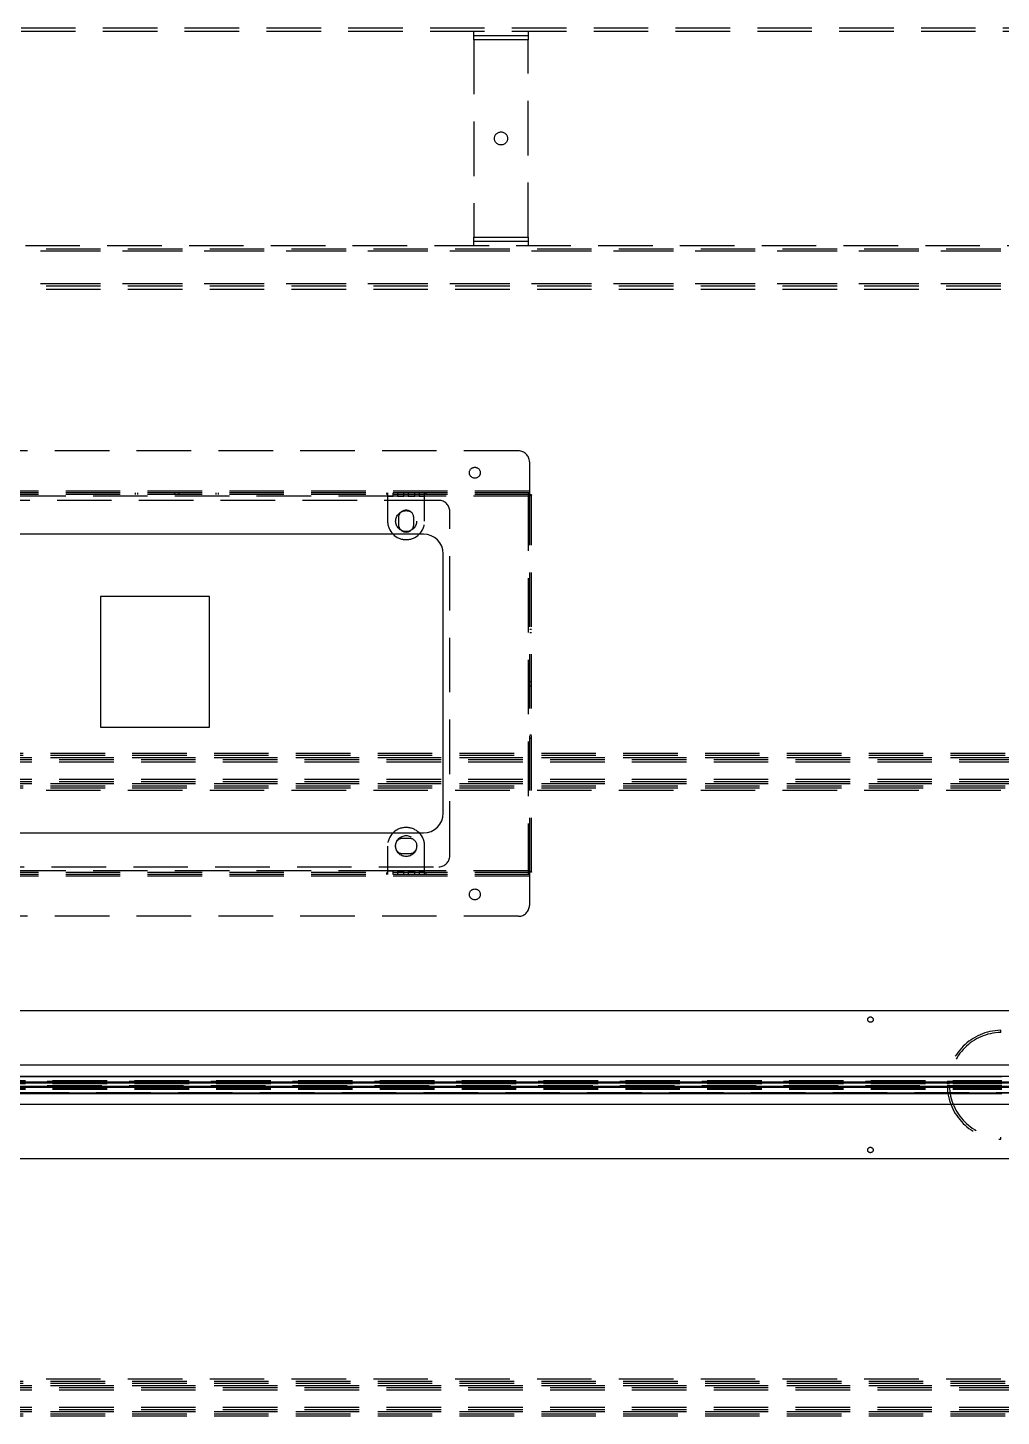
# Model space of a CAD drawing. Header units: millimetres. Extents: x -429 to 16771, y -1239 to 5751.
# Drawn here: x 2279 to 2725, y 697 to 1334 of the extents above; entities that cross this region are included whole.
import ezdxf

# ---------------------------------------------------------------- set-up
doc = ezdxf.new("R2010")
doc.units = ezdxf.units.MM
doc.header["$LTSCALE"] = 100
doc.linetypes.add('HIDDEN', pattern=[0.375, 0.25, -0.125])

msp = doc.modelspace()

# ---------------------------------------------------------------- linework, layer by layer
at = {"color": 7, "linetype": 'HIDDEN', "lineweight": -3}
for p, q in [((1938, 1334.15), (3512, 1334.15)), ((1938, 1332.65), (2865, 1332.65)), ((2483, 1328.65), (2483, 1332.65)), ((2508, 1332.65), (2508, 1328.65)), ((2483, 1330.65), (2508, 1330.65)), ((2508, 1328.65), (2483, 1328.65)), ((2483, 1328.65), (2483, 1238.15)), ((2508, 1328.65), (2483, 1328.65)), ((2508, 1238.15), (2508, 1328.65)), ((2483, 1238.15), (2508, 1238.15)), ((2483, 1234.15), (2483, 1238.15)), ((2483, 1238.15), (2508, 1238.15)), ((2508, 1236.15), (2483, 1236.15)), ((2508, 1238.15), (2508, 1234.15)), ((3547, 1231.65), (1903, 1231.65)), ((3547, 1231.65), (1903, 1231.65)), ((2865, 1234.15), (1938, 1234.15)), ((3512, 1232.65), (1938, 1232.65)), ((3512, 1231.65), (1938, 1231.65)), ((3512, 1231.65), (1938, 1231.65)), ((3547, 1216.65), (1903, 1216.65)), ((3547, 1216.65), (1903, 1216.65)), ((3512, 1216.65), (1938, 1216.65)), ((3512, 1216.65), (1938, 1216.65)), ((3512, 1215.65), (1938, 1215.65)), ((3512, 1214.15), (1938, 1214.15)), ((2503.5, 1140.1), (1990.5, 1140.1)), ((2508.5, 1135.1), (2508.5, 1121.7)), ((2508.5, 1121.7), (1985.5, 1121.7)), ((2508.5, 1121.7), (1985.5, 1121.7)), ((2508.5, 1120.9), (1985.5, 1120.9)), ((2328.03, 1120.1), (2328.03, 1120.9)), ((2329.03, 1120.1), (2329.03, 1120.9)), ((2346, 1120.1), (2346, 1120.9)), ((2348, 1120.1), (2348, 1120.9)), ((2364.97, 1120.1), (2364.97, 1120.9)), ((2365.97, 1120.1), (2365.97, 1120.9)), ((2443, 1120.9), (2443, 1120.1)), ((2443.5, 1120.9), (2443.5, 1119.3)), ((2446, 1119.3), (2446, 1120.9)), ((2448, 1120.9), (2448, 1119.3)), ((2451, 1119.3), (2451, 1120.9)), ((2453, 1120.9), (2453, 1119.3)), ((2456, 1119.3), (2456, 1120.9)), ((2458, 1120.9), (2458, 1119.3)), ((2460.5, 1119.3), (2460.5, 1120.9)), ((2461, 1120.9), (2461, 1120.1)), ((2507.9, 1120.9), (2507.9, 1120.1)), ((2508.5, 1121.7), (2508.5, 1120.1)), ((2508.5, 1120.1), (1985.5, 1120.1)), ((2467, 1117.4), (2027, 1117.4)), ((2446, 1119.3), (2253, 1119.3)), ((2446, 1119.3), (2253, 1119.3)), ((2443.5, 1119.3), (2446, 1119.3)), ((2443.5, 1119.3), (2443.5, 1107.9)), ((2446, 1119.3), (2443.5, 1119.3)), ((2448, 1119.3), (2446, 1119.3)), ((2448, 1119.3), (2451, 1119.3)), ((2451, 1119.3), (2448, 1119.3)), ((2451, 1119.3), (2448, 1119.3)), ((2451, 1119.3), (2448, 1119.3)), ((2453, 1119.3), (2451, 1119.3)), ((2453, 1119.3), (2456, 1119.3)), ((2456, 1119.3), (2453, 1119.3)), ((2456, 1119.3), (2453, 1119.3)), ((2456, 1119.3), (2453, 1119.3)), ((2458, 1119.3), (2456, 1119.3)), ((2458, 1119.3), (2460.5, 1119.3)), ((2460.5, 1119.3), (2458, 1119.3)), ((2507.9, 1119.3), (2458, 1119.3)), ((2507.9, 1119.3), (2458, 1119.3)), ((2460.5, 1107.9), (2460.5, 1119.3)), ((2507.9, 1120.1), (2507.9, 1119.3)), ((2507.9, 1119.3), (2507.9, 947.5)), ((2507.9, 1119.3), (2507.9, 947.5)), ((2509.5, 1119.9), (2508.7, 1119.9)), ((2508.7, 946.9), (2508.7, 1119.9)), ((2509.5, 946.9), (2509.5, 1119.9)), ((2448.5, 1109.4), (2448.5, 1106.4)), ((2455.5, 1106.4), (2455.5, 1109.4)), ((2472, 954.4), (2472, 1112.4)), ((2508.7, 1058.38), (2509.5, 1058.38)), ((2508.7, 1056.88), (2509.5, 1056.88)), ((2508.7, 1034.4), (2509.5, 1034.4)), ((2508.7, 1032.4), (2509.5, 1032.4)), ((2508.7, 1009.92), (2509.5, 1009.92)), ((2508.7, 1008.42), (2509.5, 1008.42)), ((3476.5, 1001.4), (1973.5, 1001.4)), ((3476.5, 1000.4), (1973.5, 1000.4)), ((3480.5, 999.4), (1969.5, 999.4)), ((3480.5, 998.4), (1969.5, 998.4)), ((3480.5, 997.4), (1969.5, 997.4)), ((3480.5, 997.4), (1969.5, 997.4)), ((3480.5, 997.4), (1969.5, 997.4)), ((3480.5, 997.4), (1969.5, 997.4)), ((3476.5, 999.4), (1973.5, 999.4)), ((3476.5, 999.4), (1973.5, 999.4)), ((3480.5, 989.4), (1969.5, 989.4)), ((3480.5, 989.4), (1969.5, 989.4)), ((3480.5, 988.4), (1969.5, 988.4)), ((3480.5, 987.4), (1969.5, 987.4)), ((3476.5, 987.4), (1973.5, 987.4)), ((3476.5, 987.4), (1973.5, 987.4)), ((3476.5, 986.4), (1973.5, 986.4)), ((3476.5, 985.4), (1973.5, 985.4)), ((3474.5, 984.4), (1975.5, 984.4)), ((3474.5, 984.4), (1975.5, 984.4)), ((2453.5, 962.4), (2450.5, 962.4)), ((2443.5, 958.9), (2443.5, 947.5)), ((2450.5, 955.4), (2453.5, 955.4)), ((2460.5, 947.5), (2460.5, 958.9)), ((2027, 949.4), (2467, 949.4)), ((2508.5, 946.7), (1985.5, 946.7)), ((2508.5, 945.9), (1985.5, 945.9)), ((2508.5, 945.1), (1985.5, 945.1)), ((2508.5, 945.1), (1985.5, 945.1)), ((2446, 947.5), (2253, 947.5)), ((2446, 947.5), (2253, 947.5)), ((2443, 946.7), (2443, 945.9)), ((2446, 947.5), (2443.5, 947.5)), ((2443.5, 947.5), (2443.5, 945.9)), ((2443.5, 947.5), (2446, 947.5)), ((2448, 947.5), (2446, 947.5)), ((2446, 945.9), (2446, 947.5)), ((2451, 947.5), (2448, 947.5)), ((2448, 947.5), (2448, 945.9)), ((2448, 947.5), (2451, 947.5)), ((2451, 947.5), (2448, 947.5)), ((2451, 947.5), (2448, 947.5)), ((2453, 947.5), (2451, 947.5)), ((2451, 945.9), (2451, 947.5)), ((2456, 947.5), (2453, 947.5)), ((2453, 947.5), (2453, 945.9)), ((2453, 947.5), (2456, 947.5)), ((2456, 947.5), (2453, 947.5)), ((2456, 947.5), (2453, 947.5)), ((2458, 947.5), (2456, 947.5)), ((2456, 945.9), (2456, 947.5)), ((2460.5, 947.5), (2458, 947.5)), ((2458, 947.5), (2458, 945.9)), ((2458, 947.5), (2460.5, 947.5)), ((2507.9, 947.5), (2458, 947.5)), ((2507.9, 947.5), (2458, 947.5)), ((2460.5, 945.9), (2460.5, 947.5)), ((2461, 946.7), (2461, 945.9)), ((2507.9, 947.5), (2507.9, 946.7)), ((2507.9, 946.7), (2507.9, 945.9)), ((2508.5, 946.7), (2508.5, 945.1)), ((2508.5, 945.1), (2508.5, 931.7)), ((2509.5, 946.9), (2508.7, 946.9)), ((2503.5, 926.7), (1990.5, 926.7)), ((2724.5, 873.4), (2724.5, 874.4)), ((1877.5, 853.19), (2725, 853.19)), ((3572.5, 853.19), (1877.5, 853.19)), ((3572.5, 853.17), (1877.5, 853.17)), ((1877.5, 851.4), (2725, 851.4)), ((1877.5, 850.85), (2725, 850.85)), ((2725, 850.85), (1877.5, 850.85)), ((2725, 850.85), (1877.5, 850.85)), ((2725, 850.85), (1877.5, 850.85)), ((1877.5, 850.84), (2725, 850.84)), ((1877.5, 850.84), (2725, 850.84)), ((1877.5, 850.65), (2725, 850.65)), ((1877.5, 850.65), (2725, 850.65)), ((1877.5, 850.65), (2725, 850.65)), ((3572.5, 850.65), (1877.5, 850.65)), ((3572.5, 850.65), (1877.5, 850.65)), ((3572.5, 850.65), (1877.5, 850.65)), ((1877.5, 850.37), (2725, 850.37)), ((1877.5, 850.32), (2725, 850.32)), ((3572.5, 850.32), (1877.5, 850.32)), ((1877.5, 850.15), (2725, 850.15)), ((1877.5, 850.15), (2725, 850.15)), ((3572.5, 850.15), (1877.5, 850.15)), ((3572.5, 850.15), (1877.5, 850.15)), ((1877.5, 850), (2725, 850)), ((1877.5, 849.97), (2725, 849.97)), ((1877.5, 849.97), (2725, 849.97)), ((1877.5, 849.95), (2725, 849.95)), ((1877.5, 849.95), (2725, 849.95)), ((2725, 848.85), (1877.5, 848.85)), ((2725, 848.85), (1877.5, 848.85)), ((1877.5, 848.83), (2725, 848.83)), ((1877.5, 848.83), (2725, 848.83)), ((1877.5, 848.8), (2725, 848.8)), ((1877.5, 848.65), (2725, 848.65)), ((1877.5, 848.65), (2725, 848.65)), ((3572.5, 848.65), (1877.5, 848.65)), ((3572.5, 848.65), (1877.5, 848.65)), ((1877.5, 848.49), (2725, 848.49)), ((3572.5, 848.49), (1877.5, 848.49)), ((1877.5, 848.44), (2725, 848.44)), ((1877.5, 848.15), (2725, 848.15)), ((1877.5, 848.15), (2725, 848.15)), ((1877.5, 848.15), (2725, 848.15)), ((3572.5, 848.15), (1877.5, 848.15)), ((3572.5, 848.15), (1877.5, 848.15)), ((3572.5, 848.15), (1877.5, 848.15)), ((1877.5, 847.97), (2725, 847.97)), ((1877.5, 847.97), (2725, 847.97)), ((1877.5, 847.96), (2725, 847.96)), ((1877.5, 847.95), (2725, 847.95)), ((1877.5, 847.95), (2725, 847.95)), ((1877.5, 847.95), (2725, 847.95)), ((1877.5, 847.4), (2725, 847.4)), ((2701, 849.9), (2700, 849.9)), ((2701, 848.9), (2700, 848.9)), ((3572.5, 845.64), (1877.5, 845.64)), ((1877.5, 845.61), (2725, 845.61)), ((3572.5, 845.61), (1877.5, 845.61)), ((2724.5, 824.41), (2724.5, 825.41)), ((3476.5, 713.4), (1973.5, 713.4)), ((3474.5, 714.4), (1975.5, 714.4)), ((3474.5, 714.4), (1975.5, 714.4)), ((3480.5, 711.4), (1969.5, 711.4)), ((3480.5, 710.4), (1969.5, 710.4)), ((3480.5, 709.4), (1969.5, 709.4)), ((3480.5, 709.4), (1969.5, 709.4)), ((3476.5, 712.4), (1973.5, 712.4)), ((3476.5, 711.4), (1973.5, 711.4)), ((3476.5, 711.4), (1973.5, 711.4)), ((3480.5, 701.4), (1969.5, 701.4)), ((3480.5, 701.4), (1969.5, 701.4)), ((3480.5, 701.4), (1969.5, 701.4)), ((3480.5, 701.4), (1969.5, 701.4)), ((3480.5, 700.4), (1969.5, 700.4)), ((3480.5, 699.4), (1969.5, 699.4)), ((3476.5, 699.4), (1973.5, 699.4)), ((3476.5, 699.4), (1973.5, 699.4)), ((3476.5, 698.4), (1973.5, 698.4)), ((3476.5, 697.4), (1973.5, 697.4))]:
    msp.add_line(p, q, dxfattribs=at)
at = {"color": 7, "linetype": 'Continuous', "lineweight": -3}
for p, q in [((2460, 1101.9), (2034, 1101.9)), ((2469, 973.9), (2469, 1092.9)), ((2361.96, 1073.4), (2311.96, 1073.4)), ((2311.96, 1073.4), (2311.96, 1013.4)), ((2361.96, 1013.4), (2361.96, 1073.4)), ((2311.96, 1013.4), (2361.96, 1013.4)), ((2034, 964.9), (2460, 964.9)), ((1875, 883.4), (3575, 883.4)), ((3572.5, 858.4), (1877.5, 858.4)), ((1877.5, 853.4), (2725, 853.4)), ((1877.5, 853.17), (2725, 853.17)), ((1877.5, 845.64), (2725, 845.64)), ((1877.5, 845.4), (2725, 845.4)), ((3572.5, 840.4), (1877.5, 840.4)), ((3575, 815.4), (1875, 815.4))]:
    msp.add_line(p, q, dxfattribs=at)
at = {"color": 7, "linetype": 'HIDDEN', "lineweight": -3}
for centre, radius in [((2495.5, 1283.4), 3), ((2483.5, 1130.1), 2.5), ((2452, 1107.9), 4.8), ((2452, 958.9), 4.8), ((2483.5, 936.7), 2.5), ((2664.8, 879.3), 1.25), ((2664.8, 819.5), 1.25)]:
    msp.add_circle(centre, radius, dxfattribs=at)
for centre, radius, start, end in [((2503.5, 1135.1), 5, 0, 90), ((2467, 1112.4), 5, 0, 90), ((2452, 1109.4), 3.5, 0, 180), ((2452, 1107.9), 8.5, 180, 0), ((2452, 1106.4), 3.5, 180, 0), ((2452, 958.9), 8.5, 0, 180), ((2450.5, 958.9), 3.5, 90, 270), ((2453.5, 958.9), 3.5, 270, 90), ((2467, 954.4), 5, 270, 0), ((2503.5, 931.7), 5, 270, 0), ((2725, 849.4), 25, 91.14599, 178.85401), ((2725, 849.4), 24, 91.19375, 178.80625), ((2725, 849.4), 25, 181.14599, 268.85401), ((2725, 849.4), 24, 181.19375, 268.80625)]:
    msp.add_arc(centre, radius, start, end, dxfattribs=at)
at = {"color": 7, "linetype": 'Continuous', "lineweight": -3}
for centre, start, end in [((2460, 1092.9), 0, 90), ((2460, 973.9), 270, 0)]:
    msp.add_arc(centre, 9, start, end, dxfattribs=at)
at = {"color": 7, "linetype": 'HIDDEN', "lineweight": -3}
for points in [[(2509.5, 1119.9), (2509.48, 1119.86), (2509.44, 1119.77), (2509.15, 1119.64), (2508.72, 1119.51), (2508.28, 1119.39), (2508, 1119.33), (2507.9, 1119.3)], [(2507.9, 947.5), (2508.08, 947.46), (2508.45, 947.37), (2508.94, 947.24), (2509.31, 947.11), (2509.48, 946.99), (2509.49, 946.93), (2509.5, 946.9)]]:
    msp.add_open_spline(points, degree=3, knots=[0, 0, 0, 0, 0.220743, 0.441506, 0.662269, 0.883032, 1, 1, 1, 1], dxfattribs=at)
for points in [[(2508.7, 1119.9), (2508.69, 1119.85), (2508.66, 1119.75), (2508.48, 1119.6), (2508.21, 1119.45), (2508, 1119.35), (2507.9, 1119.3)], [(2507.9, 947.5), (2508, 947.45), (2508.21, 947.35), (2508.48, 947.2), (2508.66, 947.05), (2508.69, 946.95), (2508.7, 946.9)]]:
    msp.add_open_spline(points, degree=3, dxfattribs=at)

doc.saveas('drawing.dxf')
